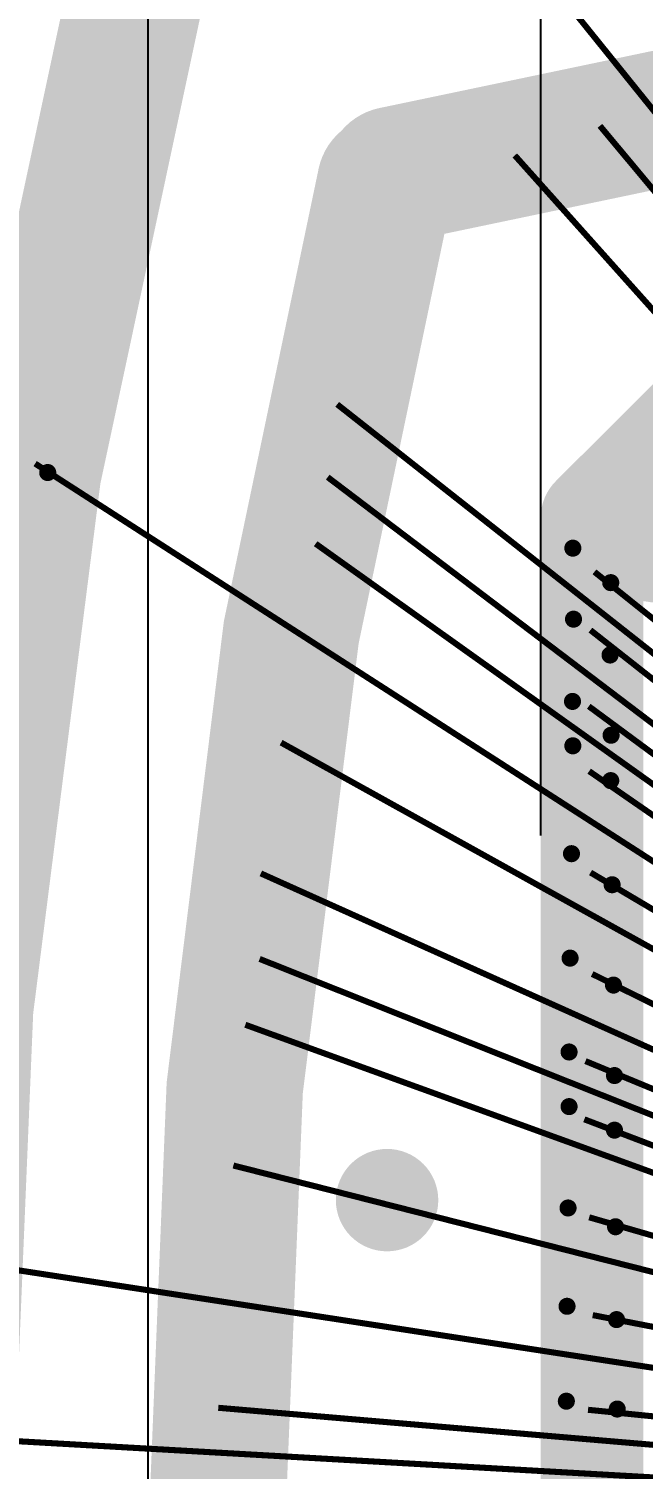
# Model space of a CAD drawing. Header units: inches. Extents: x 5.6 to 70.4, y 6.1 to 48.
# Drawn here: x 17.536 to 19.335, y 30.292 to 34.512 of the extents above; entities that cross this region are included whole.
import ezdxf

# ---------------------------------------------------------------- set-up
doc = ezdxf.new("R2010")
doc.units = ezdxf.units.IN
doc.header["$MEASUREMENT"] = 0
for name, color, linetype in [('01-Dim', 7, 'Continuous'), ('Cu1', 7, 'Continuous'), ('rings', 10, 'Continuous'), ('Sbp1', 5, 'Continuous'), ('vdd', 30, 'Continuous'), ('vss', 212, 'Continuous')]:
    doc.layers.add(name, color=color, linetype=linetype)
doc.styles.get("Standard").update_dxf_attribs({"font": 'Arial.ttf'})
doc.dimstyles.new('1X-Std-.1tol', dxfattribs={"dimscale": 2, "dimtxt": 0.18, "dimasz": 0.18, "dimexe": 0.12, "dimexo": 0.0625, "dimgap": 0.09, "dimtad": 0, "dimdec": 3, "dimzin": 1, "dimdsep": 46, "dimtxsty": 'Standard', "dimcen": 0.09, "dimadec": 0, "dimazin": 0, "dimtfac": 1, "dimtdec": 3, "dimtofl": 0, "dimtmove": 0, "dimatfit": 3, "dimfxl": 0.12, "dimtolj": 1, "dimtzin": 0, "dimarcsym": 0})

# ---------------------------------------------------------------- blocks, each defined once
blk = doc.blocks.new('ROUND_26')
at = {"const_width": 0.25}
blk.add_lwpolyline([(-0.125, 0, 1), (0.125, 0, 1)], format="xyb", close=True, dxfattribs=at)
blk = doc.blocks.new('ROUND_25')
at = {"const_width": 0.15}
blk.add_lwpolyline([(-0.075, 0, 1), (0.075, 0, 1)], format="xyb", close=True, dxfattribs=at)
blk = doc.blocks.new('OBLONG_22')
at = {"const_width": 0.13}
blk.add_lwpolyline([(0.11, 0), (-0.11, 0)], dxfattribs=at)
at = {"const_width": 0.065}
for points in [[(-0.1425, 0, 1), (-0.0775, 0, 1)], [(0.0775, 0, 1), (0.1425, 0, 1)]]:
    blk.add_lwpolyline(points, format="xyb", close=True, dxfattribs=at)
blk = doc.blocks.new('ROUND_19')
at = {"const_width": 0.025}
blk.add_lwpolyline([(-0.0125, 0, 1), (0.0125, 0, 1)], format="xyb", close=True, dxfattribs=at)
blk = doc.blocks.new('ROUND_20')
at = {"const_width": 0.065}
blk.add_lwpolyline([(-0.0325, 0, 1), (0.0325, 0, 1)], format="xyb", close=True, dxfattribs=at)
blk = doc.blocks.new('ROUND_27')
at = {"const_width": 0.2}
blk.add_lwpolyline([(-0.1, 0, 1), (0.1, 0, 1)], format="xyb", close=True, dxfattribs=at)
blk = doc.blocks.new('*D26')
at = {"layer": '01-Dim', "color": 0, "linetype": 'Continuous', "lineweight": -2, "transparency": 16777216}
for p, q in [((16.2847, 28.9992), (16.2847, 44.2142)), ((28.8847, 28.9992), (28.8847, 44.2142)), ((16.6447, 43.9742), (20.7006, 43.9742)), ((28.5247, 43.9742), (24.4688, 43.9742))]:
    blk.add_line(p, q, dxfattribs=at)
at = {"layer": '01-Dim', "color": 0, "linetype": 'Continuous', "transparency": 16777216}
for points in [[(16.6447, 44.0342), (16.6447, 43.9142), (16.2847, 43.9742)], [(28.5247, 44.0342), (28.5247, 43.9142), (28.8847, 43.9742)]]:
    blk.add_solid(points, dxfattribs=at)
at = {"layer": 'Defpoints', "color": 0, "linetype": 'Continuous', "transparency": 16777216}
for p in [(28.8847, 43.9742), (16.2847, 28.8742), (28.8847, 28.8742)]:
    blk.add_point(p, dxfattribs=at)
at = {"layer": '01-Dim', "color": 0, "linetype": 'Continuous', "lineweight": -3, "transparency": 16777216, "insert": (22.5847, 43.9742), "char_height": 0.36, "attachment_point": 5}
blk.add_mtext('\\A1;12.600 [0.4961]', dxfattribs=at)
blk = doc.blocks.new('*D27')
at = {"layer": '01-Dim', "color": 0, "linetype": 'Continuous', "lineweight": -2, "transparency": 16777216}
for p, q in [((17.0847, 29.1992), (17.0847, 43.7142)), ((28.0847, 29.1992), (28.0847, 43.7142)), ((17.4447, 43.4742), (20.7006, 43.4742)), ((27.7247, 43.4742), (24.4688, 43.4742))]:
    blk.add_line(p, q, dxfattribs=at)
at = {"layer": '01-Dim', "color": 0, "linetype": 'Continuous', "transparency": 16777216}
for points in [[(17.4447, 43.5342), (17.4447, 43.4142), (17.0847, 43.4742)], [(27.7247, 43.5342), (27.7247, 43.4142), (28.0847, 43.4742)]]:
    blk.add_solid(points, dxfattribs=at)
at = {"layer": 'Defpoints', "color": 0, "linetype": 'Continuous', "transparency": 16777216}
for p in [(28.0847, 43.4742), (17.0847, 29.0742), (28.0847, 29.0742)]:
    blk.add_point(p, dxfattribs=at)
at = {"layer": '01-Dim', "color": 0, "linetype": 'Continuous', "lineweight": -3, "transparency": 16777216, "insert": (22.5847, 43.4742), "char_height": 0.36, "attachment_point": 5}
blk.add_mtext('\\A1;11.000 [0.4331]', dxfattribs=at)
blk = doc.blocks.new('*D28')
at = {"layer": '01-Dim', "color": 0, "linetype": 'Continuous', "lineweight": -2, "transparency": 16777216}
for p, q in [((17.8847, 29.2992), (17.8847, 43.2142)), ((27.2847, 29.2992), (27.2847, 43.2142)), ((18.2447, 42.9742), (20.8235, 42.9742)), ((26.9247, 42.9742), (24.3459, 42.9742))]:
    blk.add_line(p, q, dxfattribs=at)
at = {"layer": '01-Dim', "color": 0, "linetype": 'Continuous', "transparency": 16777216}
for points in [[(18.2447, 43.0342), (18.2447, 42.9142), (17.8847, 42.9742)], [(26.9247, 43.0342), (26.9247, 42.9142), (27.2847, 42.9742)]]:
    blk.add_solid(points, dxfattribs=at)
at = {"layer": 'Defpoints', "color": 0, "linetype": 'Continuous', "transparency": 16777216}
for p in [(27.2847, 42.9742), (17.8847, 29.1742), (27.2847, 29.1742)]:
    blk.add_point(p, dxfattribs=at)
at = {"layer": '01-Dim', "color": 0, "linetype": 'Continuous', "lineweight": -3, "transparency": 16777216, "insert": (22.5847, 42.9742), "char_height": 0.36, "attachment_point": 5}
blk.add_mtext('\\A1;9.400 [0.3701]', dxfattribs=at)
blk = doc.blocks.new('*D29')
at = {"layer": '01-Dim', "color": 0, "linetype": 'Continuous', "lineweight": -2, "transparency": 16777216}
for p, q in [((19.0347, 32.1492), (19.0347, 42.7142)), ((26.1347, 32.1492), (26.1347, 42.7142)), ((19.3947, 42.4742), (20.825, 42.4742)), ((25.7747, 42.4742), (24.3445, 42.4742))]:
    blk.add_line(p, q, dxfattribs=at)
at = {"layer": '01-Dim', "color": 0, "linetype": 'Continuous', "transparency": 16777216}
for points in [[(19.3947, 42.5342), (19.3947, 42.4142), (19.0347, 42.4742)], [(25.7747, 42.5342), (25.7747, 42.4142), (26.1347, 42.4742)]]:
    blk.add_solid(points, dxfattribs=at)
at = {"layer": 'Defpoints', "color": 0, "linetype": 'Continuous', "transparency": 16777216}
for p in [(26.1347, 42.4742), (19.0347, 32.0242), (26.1347, 32.0242)]:
    blk.add_point(p, dxfattribs=at)
at = {"layer": '01-Dim', "color": 0, "linetype": 'Continuous', "lineweight": -3, "transparency": 16777216, "insert": (22.5847, 42.4742), "char_height": 0.36, "attachment_point": 5}
blk.add_mtext('\\A1;7.100 [0.2795]', dxfattribs=at)

msp = doc.modelspace()

# ---------------------------------------------------------------- linework, layer by layer
at = {"layer": 'Cu1', "const_width": 0.4}
for points in [[(17.87873, 34.75963, 0.1276595), (17.88726, 25.36877)], [(26.59273, 34.07763, 0.1250065), (18.60376, 34.0845)]]:
    msp.add_lwpolyline(points, format="xyb", dxfattribs=at)
at = {"layer": 'Cu1'}
for points, const_width in [([(19.26316, 34.13489), (19.10316, 34.28589)], 0.13), ([(19.03473, 34.05624), (18.87473, 34.20724)], 0.13), ([(18.51473, 33.36963), (18.35973, 33.52563)], 0.13), ([(19.18473, 33.08063), (19.58473, 33.48063)], 0.3), ([(17.5909, 33.21218), (17.4789, 33.31118)], 0.05), ([(18.49895, 33.12164), (18.33095, 33.26264)], 0.13), ([(25.78473, 33.08063), (19.38473, 33.08063)], 0.5), ([(19.18473, 27.08063), (19.18473, 33.08063)], 0.3), ([(18.45018, 32.93476), (18.28218, 33.07576)], 0.13), ([(19.23973, 32.88963), (19.12873, 32.99063)], 0.05), ([(19.23773, 32.67763), (19.13073, 32.78263)], 0.05), ([(18.36173, 32.36474), (18.18173, 32.49074)], 0.13), ([(19.24073, 32.44263), (19.12773, 32.54163)], 0.05), ([(19.23973, 32.30963), (19.12873, 32.41163)], 0.05), ([(18.31473, 31.98549), (18.12373, 32.09449)], 0.13), ([(19.24373, 32.00463), (19.12473, 32.09563)], 0.05), ([(18.28589, 31.73584), (18.09489, 31.84484)], 0.13), ([(19.24773, 31.71063), (19.12073, 31.78963)], 0.05), ([(18.25573, 31.54763), (18.05373, 31.63463)], 0.13), ([(19.25073, 31.44563), (19.11773, 31.51463)], 0.05), ([(19.25073, 31.28563), (19.11773, 31.35463)], 0.05), ([(18.22973, 31.15913), (18.01973, 31.22613)], 0.13), ([(19.25373, 31.00263), (19.11473, 31.05763)], 0.05), ([(19.25673, 30.73063), (19.11173, 30.76963)], 0.05), ([(19.25873, 30.46863), (19.10973, 30.49163)], 0.05)]:
    msp.add_lwpolyline(points, dxfattribs=dict(at, const_width=const_width))
at = {"layer": 'Cu1', "transparency": 33554457, "const_width": 0.4}
msp.add_lwpolyline([(18.57973, 34.06063, 0.1249988), (18.58707, 26.07172)], format="xyb", dxfattribs=at)
at = {"layer": 'Cu1', "transparency": 33554687, "const_width": 0.4}
msp.add_lwpolyline([(18.57973, 34.06063, 0.1249988), (18.58707, 26.07172)], format="xyb", dxfattribs=at)
at = {"layer": 'rings', "const_width": 0.4}
msp.add_lwpolyline([(17.87873, 34.75963, 0.1276595), (17.88726, 25.36877)], format="xyb", dxfattribs=at)
at = {"layer": 'rings', "transparency": 33554457, "const_width": 0.4}
msp.add_lwpolyline([(26.59273, 34.07763, 0.1250065), (18.60376, 34.0845)], format="xyb", dxfattribs=at)
at = {"layer": 'Sbp1'}
for points, const_width in [([(19.26316, 34.13489), (19.14033, 34.31741)], 0.13), ([(19.03473, 34.05624), (18.87473, 34.20724)], 0.13), ([(19.18473, 33.08063), (19.58473, 33.48063)], 0.3), ([(18.51473, 33.36963), (18.33349, 33.49419)], 0.13), ([(17.64918, 33.17978), (17.46918, 33.30578)], 0.13), ([(18.49895, 33.12164), (18.33095, 33.26264)], 0.13), ([(25.78473, 33.08063), (19.38473, 33.08063)], 0.5), ([(19.18473, 27.08063), (19.18473, 33.08063)], 0.3), ([(18.45018, 32.93476), (18.28218, 33.07576)], 0.13), ([(19.13332, 32.99202), (19.24542, 32.8785)], 0.08), ([(19.1192, 32.80767), (19.24202, 32.70585)], 0.08), ([(19.12752, 32.56928), (19.24901, 32.46588)], 0.08), ([(18.36173, 32.36474), (18.18173, 32.49074)], 0.13), ([(19.12035, 32.36983), (19.25001, 32.27688)], 0.08), ([(18.31473, 31.98549), (18.12373, 32.09449)], 0.13), ([(19.11608, 32.08187), (19.25001, 31.99518)], 0.08), ([(18.28589, 31.73584), (18.09489, 31.84484)], 0.13), ([(19.11189, 31.77601), (19.24868, 31.69391)], 0.08), ([(18.25573, 31.54763), (18.05373, 31.63463)], 0.13), ([(19.10537, 31.51139), (19.25073, 31.44563)], 0.08), ([(19.10127, 31.34144), (19.25073, 31.28563)], 0.08), ([(18.22973, 31.15913), (18.01973, 31.22613)], 0.13), ([(19.10344, 31.05616), (19.25373, 31.00263)], 0.08), ([(19.10205, 30.76971), (19.25673, 30.73063)], 0.08), ([(19.09455, 30.46718), (19.25351, 30.45359)], 0.08)]:
    msp.add_lwpolyline(points, dxfattribs=dict(at, const_width=const_width))
at = {"layer": 'vdd', "transparency": 33554687, "const_width": 0.01778}
for points in [[(21.59955, 31.49903), (18.7869, 34.99072)], [(21.48507, 31.49764), (19.20805, 34.22791)], [(21.32786, 31.48976), (18.95874, 34.14129)], [(21.17256, 31.25707), (18.43869, 33.41201)], [(21.16803, 30.91118), (17.55412, 33.2384)], [(21.16212, 31.11102), (18.41086, 33.19864)], [(21.16585, 31.01292), (18.37561, 33.00366)], [(21.16954, 30.81338), (18.27442, 32.421)], [(21.17303, 30.7087), (18.21505, 32.03785)], [(21.16605, 30.61099), (18.21156, 31.78731)], [(21.16605, 30.50631), (18.16965, 31.59445)], [(21.16605, 30.41209), (18.13473, 31.18205)], [(21.16278, 30.31304), (17.27911, 30.90974)], [(21.16916, 30.2099), (18.09047, 30.47227)], [(21.17475, 30.16524), (17.26775, 30.38769)]]:
    msp.add_lwpolyline(points, dxfattribs=at)
at = {"layer": 'vss', "transparency": 33554687, "const_width": 0.01778}
for points in [[(21.17171, 31.33484), (19.19201, 32.9213)], [(21.17011, 31.18386), (19.1803, 32.75058)], [(21.17011, 31.0535), (19.17546, 32.52738)], [(21.17313, 30.95567), (19.17656, 32.33733)], [(21.1707, 30.86148), (19.18064, 32.04033)], [(21.16821, 30.76157), (19.18522, 31.74329)], [(19.16577, 31.48797), (21.1668, 30.65897)], [(21.16338, 30.55322), (19.16236, 31.3174)], [(21.16744, 30.45378), (19.17666, 31.03033)], [(19.18691, 30.74376), (21.17427, 30.35826)], [(19.17321, 30.46642), (21.17082, 30.26514)]]:
    msp.add_lwpolyline(points, dxfattribs=at)

# ---------------------------------------------------------------- block references
at = {"layer": 'Cu1'}
for name, p in [('ROUND_20', (19.10316, 34.28589)), ('ROUND_27', (18.60376, 34.0845)), ('ROUND_20', (18.87473, 34.20724)), ('ROUND_27', (18.57973, 34.06063)), ('ROUND_20', (19.26316, 34.13489)), ('ROUND_20', (19.03473, 34.05624)), ('ROUND_20', (18.35973, 33.52563)), ('ROUND_20', (18.51473, 33.36963)), ('ROUND_20', (18.33095, 33.26264)), ('ROUND_26', (19.38473, 33.08063)), ('ROUND_19', (17.5909, 33.21218)), ('ROUND_25', (19.18473, 33.08063)), ('ROUND_20', (18.49895, 33.12164)), ('ROUND_20', (18.28218, 33.07576)), ('ROUND_20', (18.45018, 32.93476)), ('ROUND_19', (19.12873, 32.99063)), ('ROUND_19', (19.23973, 32.88963)), ('ROUND_19', (19.13073, 32.78263)), ('ROUND_19', (19.23773, 32.67763)), ('ROUND_20', (18.18173, 32.49074)), ('ROUND_19', (19.12773, 32.54163)), ('ROUND_19', (19.24073, 32.44263)), ('ROUND_20', (18.36173, 32.36474)), ('ROUND_19', (19.12873, 32.41163)), ('ROUND_19', (19.23973, 32.30963)), ('ROUND_20', (18.12373, 32.09449)), ('ROUND_19', (19.12473, 32.09563)), ('ROUND_20', (18.31473, 31.98549)), ('ROUND_19', (19.24373, 32.00463)), ('ROUND_20', (18.09489, 31.84484)), ('ROUND_20', (18.28589, 31.73584)), ('ROUND_19', (19.12073, 31.78963)), ('ROUND_19', (19.24773, 31.71063)), ('ROUND_20', (18.05373, 31.63463)), ('ROUND_20', (18.25573, 31.54763)), ('ROUND_19', (19.11773, 31.51463)), ('ROUND_19', (19.25073, 31.44563)), ('ROUND_19', (19.11773, 31.35463)), ('ROUND_20', (18.01973, 31.22613)), ('ROUND_19', (19.25073, 31.28563)), ('ROUND_25', (18.58473, 31.08063)), ('ROUND_20', (18.22973, 31.15913)), ('ROUND_19', (19.11473, 31.05763)), ('ROUND_19', (19.25373, 31.00263)), ('ROUND_19', (19.11173, 30.76963)), ('ROUND_19', (19.25673, 30.73063)), ('OBLONG_22', (18.08473, 30.46338)), ('ROUND_19', (19.10973, 30.49163)), ('ROUND_19', (19.25873, 30.46863))]:
    msp.add_blockref(name, p, dxfattribs=at)
at = {"layer": 'Sbp1'}
for p, rotation in [((19.14033, 34.31741), 347.2827031988859), ((19.26316, 34.13489), 347.2827031988859), ((18.33349, 33.49419), 10.68476620010824), ((18.51473, 33.36963), 10.68476620010824)]:
    msp.add_blockref('ROUND_20', p, dxfattribs=dict(at, rotation=rotation))
for name, p in [('ROUND_27', (18.60376, 34.0845)), ('ROUND_20', (18.87473, 34.20724)), ('ROUND_27', (18.57973, 34.06063)), ('ROUND_20', (19.03473, 34.05624)), ('ROUND_20', (18.33095, 33.26264)), ('ROUND_26', (19.38473, 33.08063)), ('ROUND_20', (17.64918, 33.17978)), ('ROUND_25', (19.18473, 33.08063)), ('ROUND_20', (18.49895, 33.12164)), ('ROUND_20', (18.28218, 33.07576)), ('ROUND_20', (18.45018, 32.93476)), ('ROUND_20', (18.18173, 32.49074)), ('ROUND_20', (18.36173, 32.36474)), ('ROUND_20', (18.12373, 32.09449)), ('ROUND_20', (18.31473, 31.98549)), ('ROUND_20', (18.09489, 31.84484)), ('ROUND_20', (18.28589, 31.73584)), ('ROUND_20', (18.05373, 31.63463)), ('ROUND_20', (18.25573, 31.54763)), ('ROUND_20', (18.01973, 31.22613)), ('ROUND_20', (18.22973, 31.15913)), ('OBLONG_22', (18.08473, 30.46338))]:
    msp.add_blockref(name, p, dxfattribs=at)
for p, xscale, yscale, zscale, rotation in [((19.13332, 32.99202), 1.6, 1.6, 1.6, 275.3634212614492), ((19.24542, 32.8785), 1.6, 1.6, 1.6, 275.3634212614492), ((19.1192, 32.80767), 1.6, 1.6, 1.6, 281.0618999288592), ((19.24202, 32.70585), 1.6, 1.6, 1.6, 281.0618999288592), ((19.12752, 32.56928), 1.6, 1.6, 1.6, 280.3206178059569), ((19.24901, 32.46588), 1.6, 1.6, 1.6, 280.3206178059569), ((19.12035, 32.36983), 1.6, 1.6, 1.6, 285.0864734985747), ((19.25001, 32.27688), 1.6, 1.6, 1.6, 285.0864734985747), ((19.11608, 32.08187), 1.6, 1.6, 1.6, 287.8091718039421), ((19.25001, 31.99518), 1.6, 1.6, 1.6, 287.8091718039421), ((19.11189, 31.77601), 1.6, 1.6, 1.6, 289.7504070114889), ((19.24868, 31.69391), 1.6, 1.6, 1.6, 289.7504070114889), ((19.10537, 31.51139), 1.6, 1.6, 1.6, 296.3812399510778), ((19.25073, 31.44563), 1.6, 1.6, 1.6, 296.3812399510778), ((19.10127, 31.34144), 1.6, 1.6, 1.6, 300.2485345941242), ((19.25073, 31.28563), 1.6, 1.6, 1.6, 300.2485345941242), ((19.10344, 31.05616), 1.6, 1.6, 1.6, 301.1193727505294), ((19.25373, 31.00263), 1.6, 1.6, 1.6, 301.1193727505294), ((19.10205, 30.76971), 1.600000000000001, 1.600000000000001, 1.600000000000001, 306.543244237546), ((19.25673, 30.73063), 1.600000000000001, 1.600000000000001, 1.600000000000001, 306.543244237546), ((19.09455, 30.46718), 1.6, 1.6, 1.6, 315.8345809289581), ((19.25351, 30.45359), 1.6, 1.6, 1.6, 315.8345809289581)]:
    msp.add_blockref('ROUND_19', p, dxfattribs=dict(at, xscale=xscale, yscale=yscale, zscale=zscale, rotation=rotation))

# ---------------------------------------------------------------- dimensions: what is measured, and where the dimension line sits
at = {"layer": '01-Dim', "linetype": 'Continuous', "lineweight": -3}
for base, p1, p2, picture, middle in [((28.88473, 43.97418), (16.28473, 28.87418), (28.88473, 28.87418), '*D26', (22.58473, 43.97418)), ((28.08473, 43.47418), (17.08473, 29.07418), (28.08473, 29.07418), '*D27', (22.58473, 43.47418)), ((27.28473, 42.97418), (17.88473, 29.17418), (27.28473, 29.17418), '*D28', (22.58473, 42.97418)), ((26.13473, 42.47418), (19.03473, 32.02418), (26.13473, 32.02418), '*D29', (22.58473, 42.47418))]:
    dim = msp.add_linear_dim(base=base, p1=p1, p2=p2, dimstyle='1X-Std-.1tol', dxfattribs=at)
    dim.commit()
    dim.dimension.update_dxf_attribs({"geometry": picture, "text_midpoint": middle})

doc.saveas('drawing.dxf')
